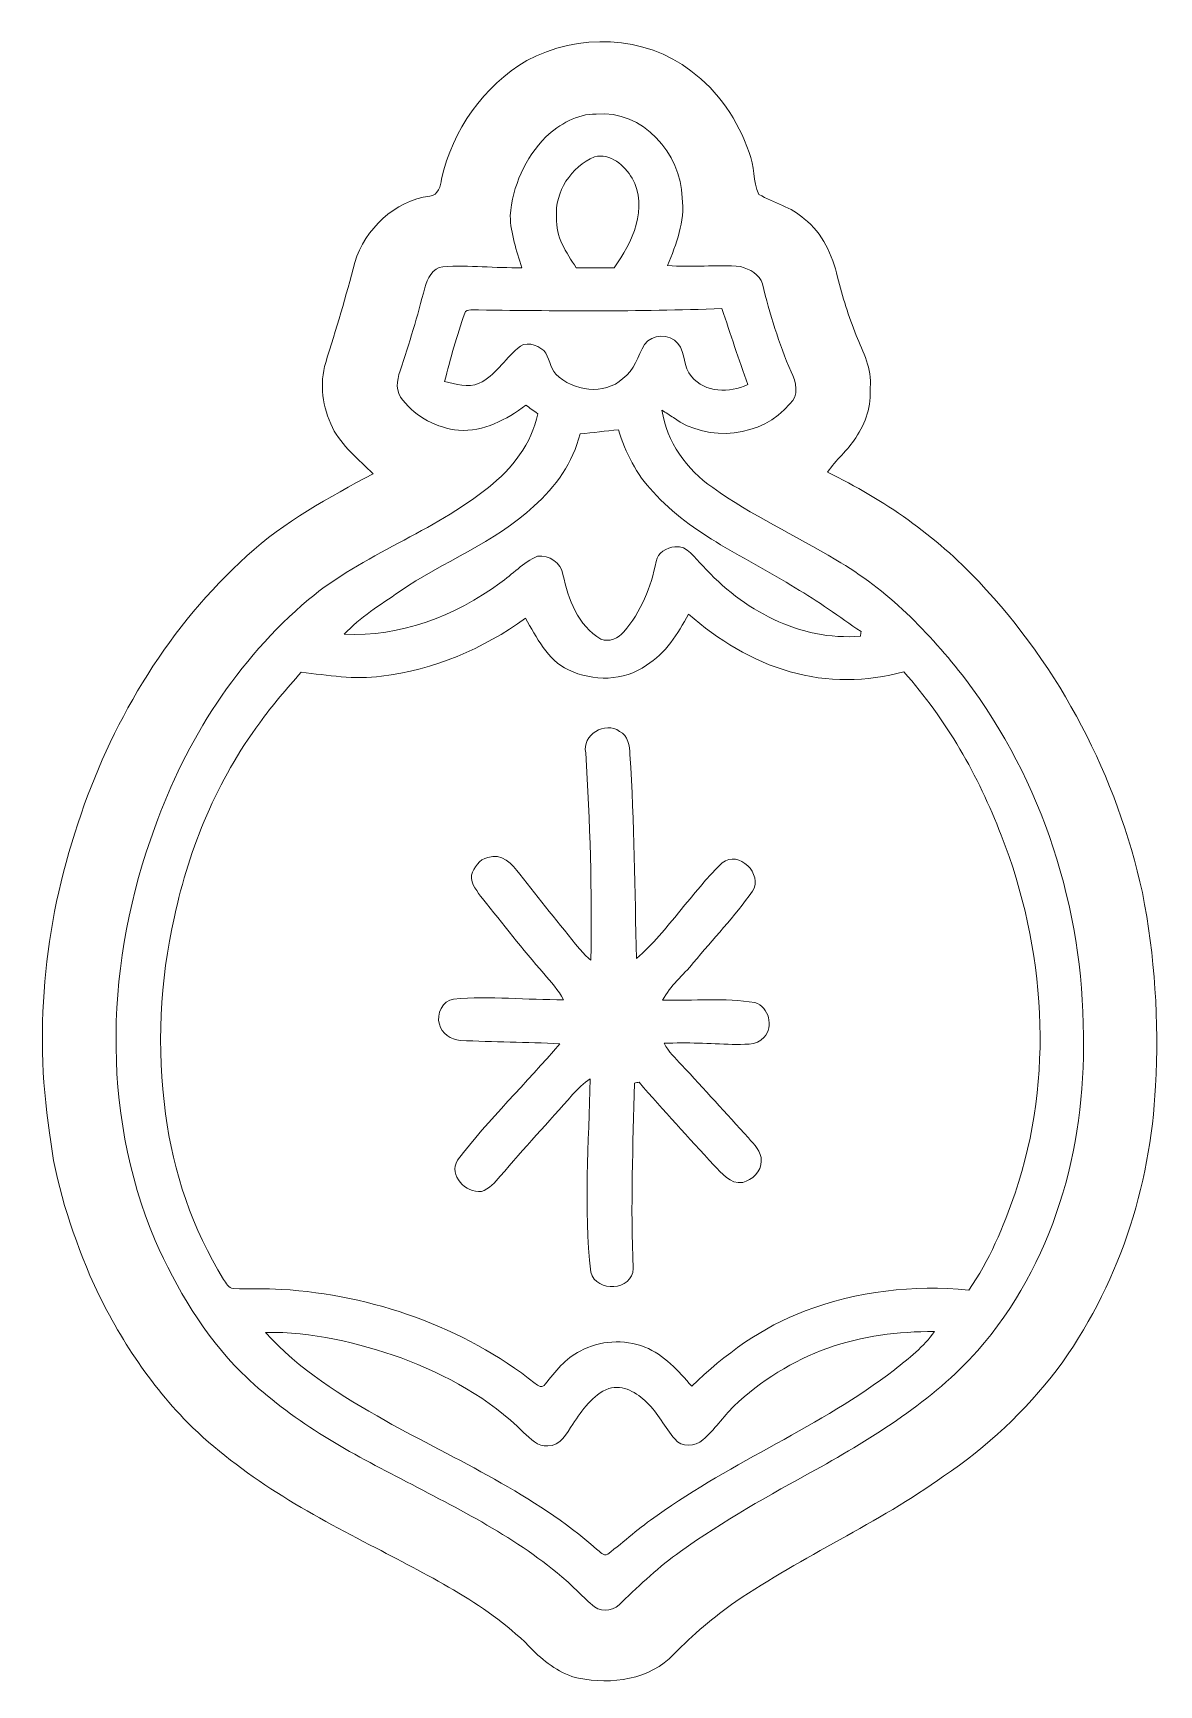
# Model space of a CAD drawing. Header units: centimetres. Extents: x -11.2 to 11, y -16.2 to 16.3.
import ezdxf

# ---------------------------------------------------------------- set-up
doc = ezdxf.new("R2010")
doc.units = ezdxf.units.CM
doc.header["$MEASUREMENT"] = 0
doc.layers.add('Layer 1', color=7, linetype='Continuous')

msp = doc.modelspace()

# ---------------------------------------------------------------- linework, layer by layer
at = {"layer": 'Layer 1', "color": 8, "lineweight": 9}
for points, knots in [([(-1.42947, 15.77508), (-0.43358, 16.3194), (0.89429, 16.28061), (1.80093, 15.57258), (1.80093, 15.57258), (2.33891, 15.17782), (2.7305, 14.59362), (2.94781, 13.96744), (2.94781, 13.96744), (3.05646, 13.70356), (3.01554, 13.39347), (3.14148, 13.13947), (3.14148, 13.13947), (3.43253, 12.97014), (3.78213, 12.89464), (4.03472, 12.65758), (4.03472, 12.65758), (4.39314, 12.37641), (4.58857, 11.94426), (4.69018, 11.51034), (4.69018, 11.51034), (4.78613, 11.12017), (4.90466, 10.73459), (5.05918, 10.36311), (5.05918, 10.36311), (5.19042, 10.03221), (5.36928, 9.70201), (5.33259, 9.33265), (5.33259, 9.33265), (5.35199, 8.98163), (5.24898, 8.63309), (5.04754, 8.34593), (5.04754, 8.34593), (4.89303, 8.09404), (4.65278, 7.91166), (4.49298, 7.66471), (4.49298, 7.66471), (5.60352, 7.13202), (6.62587, 6.40918), (7.47077, 5.51065), (7.47077, 5.51065), (9.07767, 3.81379), (10.19633, 1.66573), (10.69446, -0.61569), (10.69446, -0.61569), (10.94352, -1.86769), (11.02148, -3.15322), (10.9541, -4.4271), (10.9541, -4.4271), (10.85709, -6.421), (10.20797, -8.40326), (9.01522, -10.01263), (9.01522, -10.01263), (8.38693, -10.82614), (7.63376, -11.54581), (6.77792, -12.1166), (6.77792, -12.1166), (5.47934, -13.04617), (4.00437, -13.68823), (2.68499, -14.58499), (2.68499, -14.58499), (2.24719, -14.89191), (1.83374, -15.23481), (1.46579, -15.62357), (1.46579, -15.62357), (0.99166, -16.12239), (0.23354, -16.22858), (-0.41417, -16.09488), (-0.41417, -16.09488), (-0.76625, -16.01833), (-1.0587, -15.79466), (-1.30916, -15.54666), (-1.30916, -15.54666), (-2.17383, -14.64708), (-3.31859, -14.10662), (-4.4055, -13.52842), (-4.4055, -13.52842), (-5.72983, -12.8532), (-7.04886, -12.11484), (-8.11284, -11.06145), (-8.11284, -11.06145), (-8.92987, -10.2257), (-9.56664, -9.22453), (-10.04042, -8.15913), (-10.04042, -8.15913), (-10.41436, -7.25884), (-10.72904, -6.32151), (-10.83488, -5.3482), (-10.83488, -5.3482), (-11.16049, -3.24706), (-10.91672, -1.07218), (-10.21328, 0.92948), (-10.21328, 0.92948), (-9.55606, 2.85424), (-8.46032, 4.64776), (-6.94621, 6.01724), (-6.94621, 6.01724), (-6.21384, 6.69246), (-5.33048, 7.16836), (-4.45876, 7.63684), (-4.45876, 7.63684), (-4.74628, 7.92118), (-5.07684, 8.17801), (-5.26275, 8.54595), (-5.26275, 8.54595), (-5.45219, 8.9393), (-5.52451, 9.40461), (-5.39469, 9.82759), (-5.39469, 9.82759), (-5.19184, 10.48094), (-4.99146, 11.1357), (-4.82072, 11.79821), (-4.82072, 11.79821), (-4.62139, 12.46179), (-4.03932, 13.00718), (-3.34576, 13.10843), (-3.34576, 13.10843), (-3.17678, 13.1243), (-3.12986, 13.30316), (-3.11081, 13.44498), (-3.11081, 13.44498), (-2.89526, 14.40524), (-2.28707, 15.28295), (-1.42947, 15.77508), (-1.42947, 15.77508), (-1.42947, 15.77508), (-1.42947, 15.77508), (-1.42947, 15.77508)], [0, 0, 0, 0, 0.03030303, 0.03030303, 0.03030303, 0.03030303, 0.06060606, 0.06060606, 0.06060606, 0.06060606, 0.09090909, 0.09090909, 0.09090909, 0.09090909, 0.12121212, 0.12121212, 0.12121212, 0.12121212, 0.15151515, 0.15151515, 0.15151515, 0.15151515, 0.18181818, 0.18181818, 0.18181818, 0.18181818, 0.21212121, 0.21212121, 0.21212121, 0.21212121, 0.24242424, 0.24242424, 0.24242424, 0.24242424, 0.27272727, 0.27272727, 0.27272727, 0.27272727, 0.3030303, 0.3030303, 0.3030303, 0.3030303, 0.33333333, 0.33333333, 0.33333333, 0.33333333, 0.36363636, 0.36363636, 0.36363636, 0.36363636, 0.39393939, 0.39393939, 0.39393939, 0.39393939, 0.42424242, 0.42424242, 0.42424242, 0.42424242, 0.45454545, 0.45454545, 0.45454545, 0.45454545, 0.48484848, 0.48484848, 0.48484848, 0.48484848, 0.51515152, 0.51515152, 0.51515152, 0.51515152, 0.54545455, 0.54545455, 0.54545455, 0.54545455, 0.57575758, 0.57575758, 0.57575758, 0.57575758, 0.60606061, 0.60606061, 0.60606061, 0.60606061, 0.63636364, 0.63636364, 0.63636364, 0.63636364, 0.66666667, 0.66666667, 0.66666667, 0.66666667, 0.6969697, 0.6969697, 0.6969697, 0.6969697, 0.72727273, 0.72727273, 0.72727273, 0.72727273, 0.75757576, 0.75757576, 0.75757576, 0.75757576, 0.78787879, 0.78787879, 0.78787879, 0.78787879, 0.81818182, 0.81818182, 0.81818182, 0.81818182, 0.84848485, 0.84848485, 0.84848485, 0.84848485, 0.87878788, 0.87878788, 0.87878788, 0.87878788, 0.90909091, 0.90909091, 0.90909091, 0.90909091, 0.93939394, 0.93939394, 0.93939394, 0.93939394, 1, 1, 1, 1]), ([(-1.05729, 14.27542), (-1.46122, 13.85843), (-1.71945, 13.30069), (-1.7579, 12.71931), (-1.7579, 12.71931), (-1.75473, 12.36583), (-1.63055, 12.0314), (-1.53354, 11.69555), (-1.53354, 11.69555), (-2.05141, 11.68603), (-2.56859, 11.74776), (-3.08576, 11.7146), (-3.08576, 11.7146), (-3.2879, 11.69026), (-3.39515, 11.47577), (-3.44489, 11.29868), (-3.44489, 11.29868), (-3.58247, 10.74623), (-3.74969, 10.20224), (-3.92784, 9.66144), (-3.92784, 9.66144), (-3.99593, 9.47834), (-4.02626, 9.23881), (-3.87633, 9.085), (-3.87633, 9.085), (-3.61493, 8.74951), (-3.199, 8.53854), (-2.77778, 8.49233), (-2.77778, 8.49233), (-2.2846, 8.45988), (-1.83269, 8.69976), (-1.45134, 8.98798), (-1.45134, 8.98798), (-1.37338, 8.93119), (-1.29506, 8.87474), (-1.21604, 8.81865), (-1.21604, 8.81865), (-1.33633, 8.22916), (-1.72615, 7.73033), (-2.19041, 7.3645), (-2.19041, 7.3645), (-3.28014, 6.48573), (-4.65562, 6.05464), (-5.73336, 5.15752), (-5.73336, 5.15752), (-7.13247, 3.97642), (-8.1474, 2.38469), (-8.76195, 0.66843), (-8.76195, 0.66843), (-9.71763, -1.92626), (-9.84533, -4.89629), (-8.75278, -7.4691), (-8.75278, -7.4691), (-8.33545, -8.42054), (-7.79252, -9.33459), (-7.0531, -10.07225), (-7.0531, -10.07225), (-6.17786, -10.93797), (-5.10083, -11.55745), (-4.01215, -12.11449), (-4.01215, -12.11449), (-2.88573, -12.70998), (-1.71945, -13.2656), (-0.74261, -14.09851), (-0.74261, -14.09851), (-0.51718, -14.28336), (-0.32668, -14.50703), (-0.09738, -14.688), (-0.09738, -14.688), (0.06456, -14.81394), (0.31503, -14.74727), (0.43956, -14.5984), (0.43956, -14.5984), (0.80539, -14.24526), (1.17687, -13.89496), (1.59208, -13.59933), (1.59208, -13.59933), (2.43804, -12.99678), (3.34433, -12.4849), (4.25661, -11.99102), (4.25661, -11.99102), (5.40702, -11.34155), (6.55884, -10.63882), (7.44573, -9.64362), (7.44573, -9.64362), (8.93409, -7.9584), (9.57933, -5.65617), (9.53205, -3.43791), (9.53205, -3.43791), (9.52994, -0.92895), (8.72631, 1.58388), (7.20831, 3.58801), (7.20831, 3.58801), (6.49922, 4.507), (5.66984, 5.35649), (4.65666, 5.93893), (4.65666, 5.93893), (3.8548, 6.4247), (2.99402, 6.81381), (2.23061, 7.36203), (2.23061, 7.36203), (1.71767, 7.71304), (1.32538, 8.26726), (1.23049, 8.88779), (1.23049, 8.88779), (1.30704, 8.84017), (1.38112, 8.79149), (1.45732, 8.74174), (1.45732, 8.74174), (2.141, 8.24151), (3.20287, 8.35263), (3.74615, 9.01303), (3.74615, 9.01303), (3.93982, 9.17601), (3.87103, 9.44942), (3.77648, 9.64591), (3.77648, 9.64591), (3.52813, 10.20224), (3.35633, 10.7875), (3.20781, 11.37699), (3.20781, 11.37699), (3.15454, 11.56785), (2.95628, 11.66627), (2.78059, 11.71813), (2.78059, 11.71813), (2.30152, 11.76399), (1.81786, 11.6952), (1.33879, 11.73859), (1.33879, 11.73859), (1.51341, 12.16157), (1.68769, 12.60466), (1.62842, 13.07315), (1.62842, 13.07315), (1.61501, 13.93922), (0.84243, 14.81199), (-0.06457, 14.72274), (-0.06457, 14.72274), (-0.44381, 14.72874), (-0.78565, 14.52166), (-1.05729, 14.27542)], [0, 0, 0, 0, 0.02777778, 0.02777778, 0.02777778, 0.02777778, 0.05555556, 0.05555556, 0.05555556, 0.05555556, 0.08333333, 0.08333333, 0.08333333, 0.08333333, 0.11111111, 0.11111111, 0.11111111, 0.11111111, 0.13888889, 0.13888889, 0.13888889, 0.13888889, 0.16666667, 0.16666667, 0.16666667, 0.16666667, 0.19444444, 0.19444444, 0.19444444, 0.19444444, 0.22222222, 0.22222222, 0.22222222, 0.22222222, 0.25, 0.25, 0.25, 0.25, 0.27777778, 0.27777778, 0.27777778, 0.27777778, 0.30555556, 0.30555556, 0.30555556, 0.30555556, 0.33333333, 0.33333333, 0.33333333, 0.33333333, 0.36111111, 0.36111111, 0.36111111, 0.36111111, 0.38888889, 0.38888889, 0.38888889, 0.38888889, 0.41666667, 0.41666667, 0.41666667, 0.41666667, 0.44444444, 0.44444444, 0.44444444, 0.44444444, 0.47222222, 0.47222222, 0.47222222, 0.47222222, 0.5, 0.5, 0.5, 0.5, 0.52777778, 0.52777778, 0.52777778, 0.52777778, 0.55555556, 0.55555556, 0.55555556, 0.55555556, 0.58333333, 0.58333333, 0.58333333, 0.58333333, 0.61111111, 0.61111111, 0.61111111, 0.61111111, 0.63888889, 0.63888889, 0.63888889, 0.63888889, 0.66666667, 0.66666667, 0.66666667, 0.66666667, 0.69444444, 0.69444444, 0.69444444, 0.69444444, 0.72222222, 0.72222222, 0.72222222, 0.72222222, 0.75, 0.75, 0.75, 0.75, 0.77777778, 0.77777778, 0.77777778, 0.77777778, 0.80555556, 0.80555556, 0.80555556, 0.80555556, 0.83333333, 0.83333333, 0.83333333, 0.83333333, 0.86111111, 0.86111111, 0.86111111, 0.86111111, 0.88888889, 0.88888889, 0.88888889, 0.88888889, 0.91666667, 0.91666667, 0.91666667, 0.91666667, 0.94444444, 0.94444444, 0.94444444, 0.94444444, 1, 1, 1, 1]), ([(-0.09597, 13.87819), (0.20849, 13.96603), (0.49742, 13.70462), (0.64135, 13.46191), (0.64135, 13.46191), (0.96836, 12.88124), (0.64488, 12.18556), (0.28963, 11.69555), (0.28963, 11.69555), (0.03986, 11.69591), (-0.20921, 11.6952), (-0.45827, 11.69414), (-0.45827, 11.69414), (-0.65618, 11.99083), (-0.86855, 12.30727), (-0.84633, 12.68368), (-0.84633, 12.68368), (-0.88654, 13.18992), (-0.56093, 13.68663), (-0.09597, 13.87819)], [0, 0, 0, 0, 0.16666667, 0.16666667, 0.16666667, 0.16666667, 0.33333333, 0.33333333, 0.33333333, 0.33333333, 0.5, 0.5, 0.5, 0.5, 0.66666667, 0.66666667, 0.66666667, 0.66666667, 1, 1, 1, 1]), ([(-2.65537, 10.79914), (-2.64655, 10.85771), (-2.5834, 10.85982), (-2.53684, 10.86617), (-2.53684, 10.86617), (-0.88831, 10.84148), (0.76165, 10.82913), (2.40982, 10.88981), (2.40982, 10.88981), (2.58198, 10.39204), (2.74108, 9.88968), (2.91888, 9.39368), (2.91888, 9.39368), (2.56222, 9.22082), (2.08139, 9.22787), (1.81363, 9.55349), (1.81363, 9.55349), (1.64077, 9.73164), (1.70427, 10.01704), (1.5427, 10.20048), (1.5427, 10.20048), (1.38148, 10.40015), (1.03328, 10.39557), (0.88547, 10.18425), (0.88547, 10.18425), (0.75036, 9.95742), (0.69215, 9.66743), (0.46143, 9.51115), (0.46143, 9.51115), (0.0896, 9.17319), (-0.51577, 9.26668), (-0.86044, 9.59653), (-0.86044, 9.59653), (-0.97721, 9.73129), (-0.98497, 9.92884), (-1.09786, 10.06501), (-1.09786, 10.06501), (-1.23368, 10.18214), (-1.47709, 10.25798), (-1.61538, 10.10453), (-1.61538, 10.10453), (-1.87714, 9.88933), (-2.05283, 9.56125), (-2.3735, 9.41908), (-2.3735, 9.41908), (-2.59222, 9.32277), (-2.83352, 9.39968), (-3.0533, 9.45153), (-3.0533, 9.45153), (-2.93477, 9.9045), (-2.81447, 10.35853), (-2.65537, 10.79914)], [0, 0, 0, 0, 0.07142857, 0.07142857, 0.07142857, 0.07142857, 0.14285714, 0.14285714, 0.14285714, 0.14285714, 0.21428571, 0.21428571, 0.21428571, 0.21428571, 0.28571429, 0.28571429, 0.28571429, 0.28571429, 0.35714286, 0.35714286, 0.35714286, 0.35714286, 0.42857143, 0.42857143, 0.42857143, 0.42857143, 0.5, 0.5, 0.5, 0.5, 0.57142857, 0.57142857, 0.57142857, 0.57142857, 0.64285714, 0.64285714, 0.64285714, 0.64285714, 0.71428571, 0.71428571, 0.71428571, 0.71428571, 0.78571429, 0.78571429, 0.78571429, 0.78571429, 0.85714286, 0.85714286, 0.85714286, 0.85714286, 1, 1, 1, 1]), ([(-0.38278, 8.42142), (-0.12983, 8.44541), (0.12241, 8.47963), (0.37535, 8.50256), (0.37535, 8.50256), (0.50587, 8.04959), (0.73025, 7.62273), (1.05445, 7.27842), (1.05445, 7.27842), (1.81998, 6.42646), (2.90548, 5.98761), (3.85692, 5.38789), (3.85692, 5.38789), (4.30706, 5.12789), (4.72228, 4.81568), (5.15232, 4.52464), (5.15232, 4.52464), (5.14914, 4.50277), (5.14279, 4.45902), (5.13962, 4.43715), (5.13962, 4.43715), (3.94864, 4.33308), (2.80987, 4.95785), (2.03341, 5.82251), (2.03341, 5.82251), (1.8729, 5.96926), (1.74131, 6.23491), (1.48449, 6.19539), (1.48449, 6.19539), (1.32292, 6.18199), (1.1444, 6.08145), (1.11442, 5.90823), (1.11442, 5.90823), (1.01741, 5.40341), (0.81315, 4.9134), (0.47942, 4.51829), (0.47942, 4.51829), (0.37218, 4.39411), (0.18767, 4.30945), (0.02716, 4.37965), (0.02716, 4.37965), (-0.42617, 4.64282), (-0.61596, 5.16599), (-0.72003, 5.65106), (-0.72003, 5.65106), (-0.76342, 5.88107), (-0.98955, 6.04335), (-1.22344, 6.0116), (-1.22344, 6.0116), (-1.50602, 5.88954), (-1.71486, 5.65423), (-1.96251, 5.47855), (-1.96251, 5.47855), (-2.84658, 4.83685), (-3.92325, 4.41669), (-5.02956, 4.47384), (-5.02956, 4.47384), (-4.71665, 4.81004), (-4.32154, 5.05169), (-3.94654, 5.31063), (-3.94654, 5.31063), (-3.08258, 5.90541), (-2.06941, 6.27512), (-1.29365, 6.99761), (-1.29365, 6.99761), (-0.86291, 7.37297), (-0.52142, 7.86262), (-0.38278, 8.42142)], [0, 0, 0, 0, 0.05555556, 0.05555556, 0.05555556, 0.05555556, 0.11111111, 0.11111111, 0.11111111, 0.11111111, 0.16666667, 0.16666667, 0.16666667, 0.16666667, 0.22222222, 0.22222222, 0.22222222, 0.22222222, 0.27777778, 0.27777778, 0.27777778, 0.27777778, 0.33333333, 0.33333333, 0.33333333, 0.33333333, 0.38888889, 0.38888889, 0.38888889, 0.38888889, 0.44444444, 0.44444444, 0.44444444, 0.44444444, 0.5, 0.5, 0.5, 0.5, 0.55555556, 0.55555556, 0.55555556, 0.55555556, 0.61111111, 0.61111111, 0.61111111, 0.61111111, 0.66666667, 0.66666667, 0.66666667, 0.66666667, 0.72222222, 0.72222222, 0.72222222, 0.72222222, 0.77777778, 0.77777778, 0.77777778, 0.77777778, 0.83333333, 0.83333333, 0.83333333, 0.83333333, 0.88888889, 0.88888889, 0.88888889, 0.88888889, 1, 1, 1, 1]), ([(1.75119, 4.86719), (2.34033, 4.36906), (3.00531, 3.93973), (3.75673, 3.73618), (3.75673, 3.73618), (4.48275, 3.51711), (5.26591, 3.54109), (5.99616, 3.7316), (5.99616, 3.7316), (6.83083, 2.79321), (7.46336, 1.6876), (7.91175, 0.51744), (7.91175, 0.51744), (8.7884, -1.71141), (8.96091, -4.25706), (8.18726, -6.54024), (8.18726, -6.54024), (7.95619, -7.20663), (7.68209, -7.86915), (7.27286, -8.44807), (7.27286, -8.44807), (6.1856, -8.34434), (5.074, -8.46499), (4.05236, -8.85976), (4.05236, -8.85976), (3.20393, -9.17302), (2.46309, -9.71735), (1.81786, -10.34318), (1.81786, -10.34318), (1.55469, -10.03767), (1.27282, -9.72547), (0.89147, -9.57025), (0.89147, -9.57025), (0.47977, -9.41433), (0.00458, -9.4376), (-0.38172, -9.65068), (-0.38172, -9.65068), (-0.67629, -9.78685), (-0.86643, -10.06166), (-1.0721, -10.30049), (-1.0721, -10.30049), (-1.11796, -10.39081), (-1.21357, -10.33507), (-1.26895, -10.28568), (-1.26895, -10.28568), (-2.68712, -9.16668), (-4.4683, -8.54754), (-6.26358, -8.43395), (-6.26358, -8.43395), (-6.58038, -8.41137), (-6.89752, -8.4343), (-7.21396, -8.41701), (-7.21396, -8.41701), (-7.3138, -8.41349), (-7.35472, -8.30378), (-7.40552, -8.23674), (-7.40552, -8.23674), (-8.01406, -7.24791), (-8.40246, -6.12537), (-8.54852, -4.9739), (-8.54852, -4.9739), (-8.72068, -3.6845), (-8.67058, -2.36229), (-8.37355, -1.09441), (-8.37355, -1.09441), (-8.08497, 0.2772), (-7.52864, 1.60223), (-6.69256, 2.73147), (-6.69256, 2.73147), (-6.44385, 3.08107), (-6.16022, 3.40386), (-5.87729, 3.7256), (-5.87729, 3.7256), (-5.35412, 3.66492), (-4.82425, 3.57461), (-4.2972, 3.64587), (-4.2972, 3.64587), (-3.2685, 3.76828), (-2.2906, 4.1835), (-1.45804, 4.79381), (-1.45804, 4.79381), (-1.24214, 4.40858), (-1.03012, 3.97254), (-0.61348, 3.77075), (-0.61348, 3.77075), (-0.13301, 3.54533), (0.4833, 3.54039), (0.9225, 3.86424), (0.9225, 3.86424), (1.30528, 4.09637), (1.54516, 4.48266), (1.75119, 4.86719), (1.75119, 4.86719), (1.75119, 4.86719), (1.75119, 4.86719), (1.75119, 4.86719)], [0, 0, 0, 0, 0.04, 0.04, 0.04, 0.04, 0.08, 0.08, 0.08, 0.08, 0.12, 0.12, 0.12, 0.12, 0.16, 0.16, 0.16, 0.16, 0.2, 0.2, 0.2, 0.2, 0.24, 0.24, 0.24, 0.24, 0.28, 0.28, 0.28, 0.28, 0.32, 0.32, 0.32, 0.32, 0.36, 0.36, 0.36, 0.36, 0.4, 0.4, 0.4, 0.4, 0.44, 0.44, 0.44, 0.44, 0.48, 0.48, 0.48, 0.48, 0.52, 0.52, 0.52, 0.52, 0.56, 0.56, 0.56, 0.56, 0.6, 0.6, 0.6, 0.6, 0.64, 0.64, 0.64, 0.64, 0.68, 0.68, 0.68, 0.68, 0.72, 0.72, 0.72, 0.72, 0.76, 0.76, 0.76, 0.76, 0.8, 0.8, 0.8, 0.8, 0.84, 0.84, 0.84, 0.84, 0.88, 0.88, 0.88, 0.88, 0.92, 0.92, 0.92, 0.92, 1, 1, 1, 1]), ([(-0.26953, 2.13845), (-0.19051, 0.77743), (-0.14183, -0.58746), (-0.17146, -1.95024), (-0.17146, -1.95024), (-0.25331, -1.88145), (-0.32986, -1.80561), (-0.39583, -1.72164), (-0.39583, -1.72164), (-0.79306, -1.23587), (-1.18852, -0.74904), (-1.57305, -0.25303), (-1.57305, -0.25303), (-1.71098, -0.05618), (-1.93535, 0.17101), (-2.20275, 0.07435), (-2.20275, 0.07435), (-2.36927, 0.04154), (-2.47475, -0.12215), (-2.52343, -0.2742), (-2.52343, -0.2742), (-2.53965, -0.45341), (-2.40137, -0.59981), (-2.304, -0.73528), (-2.304, -0.73528), (-1.90642, -1.23093), (-1.51625, -1.73329), (-1.09749, -2.21165), (-1.09749, -2.21165), (-0.96027, -2.37746), (-0.8054, -2.53339), (-0.70804, -2.72812), (-0.70804, -2.72812), (-1.42982, -2.73094), (-2.153, -2.65298), (-2.87409, -2.71471), (-2.87409, -2.71471), (-3.09423, -2.73729), (-3.21911, -3.01422), (-3.1549, -3.21107), (-3.1549, -3.21107), (-3.11716, -3.39734), (-2.92172, -3.51164), (-2.74251, -3.53175), (-2.74251, -3.53175), (-2.08951, -3.55715), (-1.43546, -3.56244), (-0.78247, -3.59454), (-0.78247, -3.59454), (-1.44146, -4.36995), (-2.17947, -5.08044), (-2.79966, -5.88866), (-2.79966, -5.88866), (-2.97569, -6.19628), (-2.63667, -6.53353), (-2.32835, -6.50778), (-2.32835, -6.50778), (-2.1717, -6.4538), (-2.06129, -6.32504), (-1.9544, -6.2058), (-1.9544, -6.2058), (-1.49226, -5.65829), (-1.00296, -5.13477), (-0.53059, -4.59643), (-0.53059, -4.59643), (-0.42581, -4.48107), (-0.31293, -4.37171), (-0.18416, -4.28352), (-0.18416, -4.28352), (-0.20921, -5.55281), (-0.31928, -6.83198), (-0.1697, -8.09599), (-0.1697, -8.09599), (-0.06281, -8.51085), (0.65087, -8.46217), (0.66534, -8.02367), (0.66534, -8.02367), (0.60889, -6.80623), (0.65899, -5.58915), (0.68756, -4.37206), (0.68756, -4.37206), (0.71085, -4.36642), (0.75671, -4.35584), (0.77999, -4.35054), (0.77999, -4.35054), (1.25483, -4.91005), (1.75789, -5.44557), (2.25284, -5.98743), (2.25284, -5.98743), (2.41228, -6.13701), (2.56857, -6.36843), (2.82116, -6.32857), (2.82116, -6.32857), (3.00708, -6.28094), (3.18981, -6.11126), (3.18205, -5.90982), (3.18205, -5.90982), (3.20146, -5.71297), (3.04412, -5.5828), (2.93335, -5.44804), (2.93335, -5.44804), (2.49414, -4.97002), (2.0634, -4.48425), (1.61607, -4.01329), (1.61607, -4.01329), (1.49331, -3.87817), (1.3596, -3.74976), (1.27529, -3.58607), (1.27529, -3.58607), (1.72191, -3.56667), (2.16888, -3.58749), (2.61549, -3.60865), (2.61549, -3.60865), (2.82152, -3.59666), (3.08963, -3.64569), (3.24273, -3.46578), (3.24273, -3.46578), (3.43394, -3.25305), (3.33975, -2.87593), (3.06246, -2.78421), (3.06246, -2.78421), (2.46133, -2.68508), (1.84961, -2.75246), (1.24389, -2.73659), (1.24389, -2.73659), (1.38994, -2.45048), (1.64923, -2.24693), (1.84785, -2.00034), (1.84785, -2.00034), (2.23731, -1.53185), (2.65959, -1.0877), (3.01343, -0.59099), (3.01343, -0.59099), (3.23003, -0.25444), (2.74285, 0.23204), (2.41688, -0.02972), (2.41688, -0.02972), (1.81081, -0.61745), (1.36348, -1.35617), (0.72672, -1.91567), (0.72672, -1.91567), (0.69532, -0.57617), (0.68897, 0.76438), (0.59866, 2.10176), (0.59866, 2.10176), (0.60078, 2.27004), (0.55949, 2.47782), (0.3937, 2.56037), (0.3937, 2.56037), (0.11924, 2.76886), (-0.35879, 2.48558), (-0.26953, 2.13845)], [0, 0, 0, 0, 0.02564103, 0.02564103, 0.02564103, 0.02564103, 0.05128205, 0.05128205, 0.05128205, 0.05128205, 0.07692308, 0.07692308, 0.07692308, 0.07692308, 0.1025641, 0.1025641, 0.1025641, 0.1025641, 0.12820513, 0.12820513, 0.12820513, 0.12820513, 0.15384615, 0.15384615, 0.15384615, 0.15384615, 0.17948718, 0.17948718, 0.17948718, 0.17948718, 0.20512821, 0.20512821, 0.20512821, 0.20512821, 0.23076923, 0.23076923, 0.23076923, 0.23076923, 0.25641026, 0.25641026, 0.25641026, 0.25641026, 0.28205128, 0.28205128, 0.28205128, 0.28205128, 0.30769231, 0.30769231, 0.30769231, 0.30769231, 0.33333333, 0.33333333, 0.33333333, 0.33333333, 0.35897436, 0.35897436, 0.35897436, 0.35897436, 0.38461538, 0.38461538, 0.38461538, 0.38461538, 0.41025641, 0.41025641, 0.41025641, 0.41025641, 0.43589744, 0.43589744, 0.43589744, 0.43589744, 0.46153846, 0.46153846, 0.46153846, 0.46153846, 0.48717949, 0.48717949, 0.48717949, 0.48717949, 0.51282051, 0.51282051, 0.51282051, 0.51282051, 0.53846154, 0.53846154, 0.53846154, 0.53846154, 0.56410256, 0.56410256, 0.56410256, 0.56410256, 0.58974359, 0.58974359, 0.58974359, 0.58974359, 0.61538462, 0.61538462, 0.61538462, 0.61538462, 0.64102564, 0.64102564, 0.64102564, 0.64102564, 0.66666667, 0.66666667, 0.66666667, 0.66666667, 0.69230769, 0.69230769, 0.69230769, 0.69230769, 0.71794872, 0.71794872, 0.71794872, 0.71794872, 0.74358974, 0.74358974, 0.74358974, 0.74358974, 0.76923077, 0.76923077, 0.76923077, 0.76923077, 0.79487179, 0.79487179, 0.79487179, 0.79487179, 0.82051282, 0.82051282, 0.82051282, 0.82051282, 0.84615385, 0.84615385, 0.84615385, 0.84615385, 0.87179487, 0.87179487, 0.87179487, 0.87179487, 0.8974359, 0.8974359, 0.8974359, 0.8974359, 0.92307692, 0.92307692, 0.92307692, 0.92307692, 0.94871795, 0.94871795, 0.94871795, 0.94871795, 1, 1, 1, 1]), ([(-6.58355, -9.28202), (-5.6695, -9.26297), (-4.76569, -9.48523), (-3.90738, -9.78367), (-3.90738, -9.78367), (-3.02085, -10.11387), (-2.1703, -10.58237), (-1.49544, -11.25336), (-1.49544, -11.25336), (-1.35468, -11.36977), (-1.22449, -11.54934), (-1.01707, -11.51723), (-1.01707, -11.51723), (-0.77083, -11.5257), (-0.64454, -11.26323), (-0.52671, -11.09073), (-0.52671, -11.09073), (-0.34256, -10.81768), (-0.14006, -10.50758), (0.1845, -10.38975), (0.1845, -10.38975), (0.46566, -10.29979), (0.7366, -10.473), (0.93026, -10.66175), (0.93026, -10.66175), (1.15605, -10.86742), (1.27952, -11.15528), (1.48272, -11.3793), (1.48272, -11.3793), (1.6129, -11.55145), (1.89053, -11.54158), (2.03728, -11.39658), (2.03728, -11.39658), (2.26589, -11.2015), (2.4317, -10.94573), (2.6476, -10.7376), (2.6476, -10.7376), (3.17465, -10.23101), (3.81141, -9.84047), (4.49791, -9.59071), (4.49791, -9.59071), (5.16925, -9.35117), (5.88786, -9.26474), (6.59765, -9.26333), (6.59765, -9.26333), (6.38739, -9.56495), (6.09706, -9.79461), (5.80954, -10.01827), (5.80954, -10.01827), (4.35645, -11.14258), (2.62078, -11.8178), (1.13347, -12.8913), (1.13347, -12.8913), (0.78951, -13.11708), (0.49248, -13.4046), (0.16263, -13.64872), (0.16263, -13.64872), (0.07549, -13.70587), (0.006, -13.5951), (-0.05822, -13.55488), (-0.05822, -13.55488), (-1.28589, -12.46797), (-2.80283, -11.80651), (-4.22382, -11.02017), (-4.22382, -11.02017), (-5.07365, -10.53792), (-5.92386, -10.01298), (-6.58355, -9.28202)], [0, 0, 0, 0, 0.05555556, 0.05555556, 0.05555556, 0.05555556, 0.11111111, 0.11111111, 0.11111111, 0.11111111, 0.16666667, 0.16666667, 0.16666667, 0.16666667, 0.22222222, 0.22222222, 0.22222222, 0.22222222, 0.27777778, 0.27777778, 0.27777778, 0.27777778, 0.33333333, 0.33333333, 0.33333333, 0.33333333, 0.38888889, 0.38888889, 0.38888889, 0.38888889, 0.44444444, 0.44444444, 0.44444444, 0.44444444, 0.5, 0.5, 0.5, 0.5, 0.55555556, 0.55555556, 0.55555556, 0.55555556, 0.61111111, 0.61111111, 0.61111111, 0.61111111, 0.66666667, 0.66666667, 0.66666667, 0.66666667, 0.72222222, 0.72222222, 0.72222222, 0.72222222, 0.77777778, 0.77777778, 0.77777778, 0.77777778, 0.83333333, 0.83333333, 0.83333333, 0.83333333, 0.88888889, 0.88888889, 0.88888889, 0.88888889, 1, 1, 1, 1])]:
    msp.add_open_spline(points, degree=3, knots=knots, dxfattribs=at)

doc.saveas('drawing.dxf')
